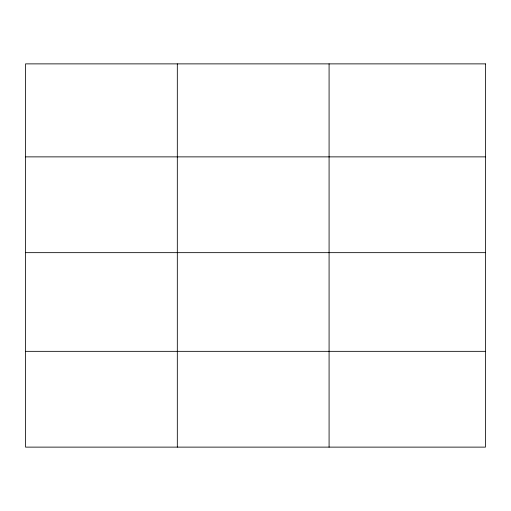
<?xml version="1.0" encoding="UTF-8"?>
<svg xmlns="http://www.w3.org/2000/svg" width="511" height="511" viewBox="0 0 511 511"><rect width="100%" height="100%" fill="white"/><g stroke="black" fill="none" stroke-linecap="round" stroke-linejoin="round"><path stroke-width="0.77" d="M25.55 156.871L485.45 156.871M25.55 252.658L485.45 252.658M25.55 351.338L485.45 351.338M329.084 63.875L329.084 447.125M177.317 63.875L177.317 447.125M485.45 63.875L25.55 63.875L25.55 447.125L485.45 447.125L485.45 63.875"/></g></svg>
